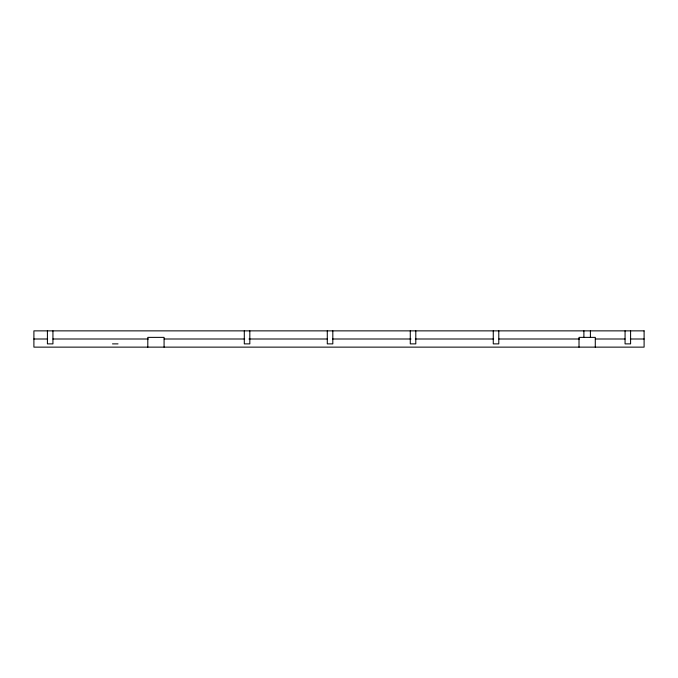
<?xml version="1.0" encoding="UTF-8"?>
<svg xmlns="http://www.w3.org/2000/svg" width="678" height="678" viewBox="0 0 678 678"><rect width="100%" height="100%" fill="white"/><g stroke="black" fill="none" stroke-linecap="round" stroke-linejoin="round"><path stroke-width="1.02" d="M33.9 339L47.672 339M52.969 339L148.312 339M164.203 339L244.716 339M248.953 339L327.347 339M332.644 339L411.038 339M415.275 339L493.669 339M498.966 339L579.478 339M595.369 339L625.031 339M630.328 339L644.1 339M112.497 343.882L118.023 343.882M630.591 330.864L630.591 343.882L625.065 343.882L625.065 330.864M595.284 347.136L595.284 337.373L579.012 337.373L579.012 347.136M590.402 330.864L590.402 337.373M583.894 330.864L583.894 337.373M498.788 330.864L498.788 343.882L493.262 343.882L493.262 330.864M415.8 330.864L415.8 343.882L410.275 343.882L410.275 330.864M332.813 330.864L332.813 343.882L327.288 343.882L327.288 330.864M249.826 330.864L249.826 343.882L244.3 343.882L244.3 330.864M164.076 347.136L164.076 337.373L147.804 337.373L147.804 347.136M52.935 330.864L52.935 343.882L47.409 343.882L47.409 330.864M644.1 330.864L33.9 330.864L33.9 347.136L644.1 347.136L644.1 330.864"/></g></svg>
